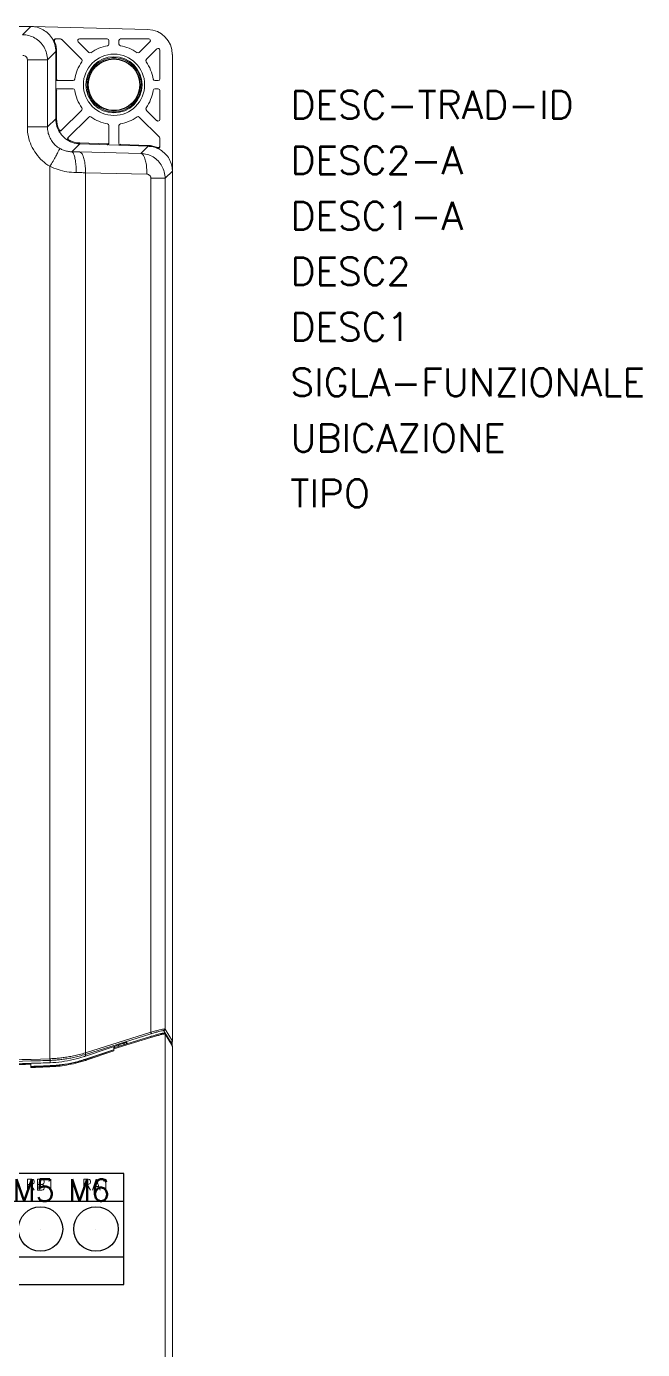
# Model space of a CAD drawing. Extents: x 0 to 142, y -50 to 188.
# Drawn here: x 86.2 to 141.7, y 69.2 to 188.3 of the extents above; entities that cross this region are included whole.
import ezdxf

# ---------------------------------------------------------------- set-up
doc = ezdxf.new("R2010")
doc.units = 0
doc.header["$LTSCALE"] = 4
doc.linetypes.add('DASHED', pattern=[0.75, 0.5, -0.25])
doc.layers.get('0').update_dxf_attribs({"linetype": 'CONTINUOUS'})
for name, color, linetype in [('3308116800_BOTTOM_PLATE_A__BL21', 7, 'CONTINUOUS'), ('3308544900_BODY_A_C_new_vi_BL17', 7, 'CONTINUOUS'), ('3308546700_SUPPORT_OPTION__BL23', 7, 'CONTINUOUS')]:
    doc.layers.add(name, color=color, linetype=linetype)
doc.styles.get("Standard").update_dxf_attribs({"font": 'romans.shx'})

# ---------------------------------------------------------------- blocks, each defined once
blk = doc.blocks.new('3308544900_BODY_A_C_NEW_VI_BL17', base_point=(157.16, 557.32))
at = {"layer": '3308544900_BODY_A_C_new_vi_BL17', "color": 7, "linetype": 'Continuous'}
for p, q in [((92.16, 621.42), (92.16, 620.87)), ((216.66, 621.03), (216.66, 621.26)), ((222.16, 620.77), (222.16, 621.37)), ((92.16, 541.66), (92.16, 524.79)), ((92.9, 540.69), (92.9, 541.55)), ((93.28, 541.53), (93.28, 540.71)), ((93.43, 541.53), (93.43, 540.72)), ((93.46, 541.48), (93.46, 540.72)), ((220.86, 540.72), (220.86, 541.48)), ((220.88, 540.72), (220.88, 541.53)), ((221.04, 540.71), (221.04, 541.53)), ((221.41, 541.55), (221.41, 540.69)), ((222.16, 524.79), (222.16, 541.66)), ((92.9, 524.9), (92.9, 525.76)), ((93.28, 525.74), (93.28, 524.92)), ((93.43, 525.73), (93.43, 524.92)), ((93.46, 525.73), (93.46, 524.97)), ((220.86, 524.97), (220.86, 525.73)), ((220.88, 524.92), (220.88, 525.73)), ((221.04, 524.92), (221.04, 525.74)), ((221.41, 525.76), (221.41, 524.9)), ((220.88, 510.61), (221.04, 510.61)), ((118.46, 493.22), (155.66, 493.22)), ((119.05, 493.66), (119.05, 493.22)), ((125.05, 493.42), (125.05, 493.22)), ((187.66, 493.22), (195.85, 493.22)), ((189.26, 493.22), (189.26, 493.55)), ((195.26, 493.22), (195.26, 493.66))]:
    blk.add_line(p, q, dxfattribs=at)
blk = doc.blocks.new('3308116800_BOTTOM_PLATE_A__BL21', base_point=(157.16, 618.22))
at = {"layer": '3308116800_BOTTOM_PLATE_A__BL21', "color": 7, "linetype": 'Continuous'}
blk.add_circle((215.16, 736.22), 3.1, dxfattribs=at)
blk = doc.blocks.new('3308546700_SUPPORT_OPTION__BL23', base_point=(215.76, 620.9))
at = {"layer": '3308546700_SUPPORT_OPTION__BL23', "color": 7, "linetype": 'Continuous'}
for p, q in [((215.75, 620.75), (215.75, 620.94)), ((216.36, 621.15), (216.36, 620.94))]:
    blk.add_line(p, q, dxfattribs=at)
at = {"layer": '3308546700_SUPPORT_OPTION__BL23', "color": 7, "linetype": 'Continuous', "start_tangent": (0.894369, -0.44733), "end_tangent": (0.894078, -0.447912)}
blk.add_spline([(215.16, 620.71), (215.27, 620.65)], degree=3, dxfattribs=at)

msp = doc.modelspace()

# ---------------------------------------------------------------- linework, layer by layer
at = {"color": 7, "linetype": 'Continuous', "lineweight": 0}
for p, q in [((86.63, 188.3), (14.62, 188.3)), ((85.88, 187.56), (86.63, 188.3)), ((86.74, 188.3), (97.18, 188.03)), ((88.82, 187.18), (89.3, 187.18)), ((91.22, 185.33), (89.41, 187.14)), ((93.52, 187.18), (91, 187.18)), ((97.25, 187.18), (94.72, 187.18)), ((88.13, 185.31), (88.88, 186.06)), ((88.68, 186.97), (88.76, 186.97)), ((88.88, 186.06), (88.88, 179.98)), ((88.88, 186.05), (88.95, 186.05)), ((88.95, 186.05), (88.95, 183.58)), ((90.89, 186.92), (91.85, 185.96)), ((93.67, 186.72), (93.67, 187.03)), ((94.57, 187.03), (94.57, 186.72)), ((96.4, 185.96), (97.36, 186.92)), ((97.99, 186.29), (97.03, 185.33)), ((98.25, 183.58), (98.25, 186.18)), ((86.32, 179.26), (86.32, 185.31)), ((88.13, 185.31), (86.32, 185.31)), ((88.13, 179.25), (88.13, 185.31)), ((99.38, 175.26), (99.38, 185.78)), ((88.88, 183.58), (88.95, 183.58)), ((88.88, 182.53), (88.95, 182.53)), ((88.95, 182.53), (88.95, 179.98)), ((89.03, 183.43), (90.45, 183.43)), ((90.45, 182.68), (89.03, 182.68)), ((97.8, 183.43), (98.1, 183.43)), ((98.1, 182.68), (97.8, 182.68)), ((98.25, 179.93), (98.25, 182.53)), ((88.13, 179.25), (88.88, 179.98)), ((88.88, 179.98), (88.95, 179.98)), ((89.36, 178.92), (91.22, 180.78)), ((91.85, 180.15), (89.97, 178.26)), ((98.21, 178.34), (96.4, 180.15)), ((97.03, 180.78), (97.99, 179.82)), ((86.32, 179.26), (88.13, 179.26)), ((89.12, 178.96), (89.18, 179.02)), ((93.67, 177.79), (93.67, 179.39)), ((94.57, 179.39), (94.57, 177.75)), ((90, 178.03), (90.06, 178.08)), ((90.31, 177.02), (91.05, 177.73)), ((91.05, 177.73), (91.05, 177.81)), ((91.05, 177.81), (93.52, 177.72)), ((91.05, 177.73), (97.2, 177.51)), ((93.52, 177.64), (93.52, 177.72)), ((94.72, 177.6), (94.72, 177.68)), ((94.72, 177.68), (97.2, 177.59)), ((97.2, 177.59), (97.2, 177.51)), ((98.25, 178.23), (98.25, 177.46)), ((96.54, 176.87), (91.02, 177)), ((97.2, 177.51), (96.54, 176.87)), ((98.04, 177.4), (98.04, 177.32)), ((88.35, 175.71), (88.35, 95.34)), ((99.38, 175.27), (98.72, 174.63)), ((99.38, 96.91), (99.38, 175.27)), ((91.55, 95.88), (91.55, 175.13)), ((97.08, 175), (91.55, 175.13)), ((97.44, 174.63), (97.44, 97.72)), ((98.72, 174.63), (97.44, 174.63)), ((98.72, 174.63), (98.72, 98.01)), ((91.55, 95.88), (97.44, 97.72)), ((98.62, 97.86), (99.27, 96.77)), ((98.72, 98.01), (99.38, 96.91)), ((91.54, 95.73), (97.44, 97.58)), ((91.54, 95.58), (95.28, 96.83)), ((97.42, 97.34), (94.12, 96.31)), ((97.44, 97.26), (94.12, 96.22)), ((95.28, 96.83), (95.28, 96.67)), ((98.71, 97.59), (98.71, 97.6)), ((98.73, 97.56), (98.71, 97.59)), ((99.38, 96.46), (98.72, 97.56)), ((98.72, 97.56), (98.72, 39.46)), ((99.27, 96.77), (99.21, 96.75)), ((94.09, 96.15), (91.54, 95.3)), ((91.54, 95.73), (91.54, 95.58)), ((91.55, 95.27), (94.1, 96.14)), ((91.6, 95.2), (94.12, 96.06)), ((94.12, 96.06), (94.12, 96.44)), ((99.38, 37.13), (99.38, 96.46)), ((86.62, 94.55), (86.62, 94.92)), ((88.36, 94.98), (88.36, 95.19)), ((88.36, 94.72), (88.36, 94.69))]:
    msp.add_line(p, q, dxfattribs=at)
for p, q in [((95, 85), (65, 85)), ((95, 75), (95, 85)), ((65, 82.5), (95, 82.5)), ((65, 77.5), (95, 77.5)), ((65, 75), (95, 75))]:
    msp.add_line(p, q)
for points in [[(97.74, 97.44), (97.66, 97.41), (97.57, 97.38), (97.48, 97.36), (97.42, 97.34)], [(98.38, 97.6), (98.33, 97.59), (98.28, 97.58), (98.23, 97.57), (98.17, 97.55), (98.11, 97.54), (98.04, 97.52), (97.97, 97.5), (97.9, 97.48), (97.82, 97.46), (97.74, 97.44)], [(98.49, 97.63), (98.46, 97.62), (98.42, 97.61), (98.38, 97.6)], [(98.71, 97.6), (98.7, 97.6), (98.68, 97.62), (98.66, 97.63), (98.64, 97.64), (98.62, 97.64), (98.6, 97.64), (98.58, 97.64), (98.55, 97.64), (98.52, 97.63), (98.49, 97.63)]]:
    msp.add_lwpolyline(points, dxfattribs=at)
for radius in [2.76, 2.53]:
    msp.add_circle((94.12, 183.05), radius, dxfattribs=at)
at = {"color": 7, "linetype": 'DASHED', "lineweight": 0}
msp.add_circle((94.12, 183.05), 2.33, dxfattribs=at)
for centre in [(87.5, 80), (92.5, 80)]:
    msp.add_circle(centre, 2)
at = {"color": 7, "linetype": 'Continuous', "lineweight": 0}
for centre, radius, start, end in [((89.3, 187.03), 0.15, 45, 90), ((91, 187.03), 0.15, 90, 225), ((93.52, 187.03), 0.15, 0, 90), ((94.72, 187.03), 0.15, 90, 180), ((97.12, 185.78), 2.25, 0, 88.5), ((97.25, 187.03), 0.15, 315, 90), ((91.96, 186.07), 0.15, 225, 305.6993), ((94.12, 183.05), 3.56, 99.3007, 125.6993), ((93.52, 186.72), 0.15, 279.3007, 0), ((94.72, 186.72), 0.15, 180, 260.6993), ((94.12, 183.05), 3.56, 54.3007, 80.6993), ((96.29, 186.07), 0.15, 234.3007, 315), ((98.1, 186.18), 0.15, 0, 135), ((94.12, 183.05), 3.56, 144.3007, 171.8703), ((91.11, 185.22), 0.15, 324.3007, 45), ((97.14, 185.22), 0.15, 135, 215.6993), ((94.12, 183.05), 3.56, 8.1297, 35.6993), ((90.45, 183.58), 0.15, 270, 351.8703), ((97.8, 183.58), 0.15, 188.1297, 270), ((98.1, 183.58), 0.15, 270, 0), ((90.45, 182.53), 0.15, 8.1297, 90), ((94.12, 183.05), 3.56, 188.1297, 215.6993), ((94.12, 183.05), 3.56, 324.3007, 351.8703), ((97.8, 182.53), 0.15, 90, 171.8703), ((98.1, 182.53), 0.15, 0, 90), ((91.12, 179.98), 2.17, 180, 206.1065), ((91.11, 180.89), 0.15, 315, 35.6993), ((91.96, 180.04), 0.15, 54.3007, 135), ((94.12, 183.05), 3.56, 234.3007, 260.6993), ((94.12, 183.05), 3.56, 279.3007, 305.6993), ((96.29, 180.04), 0.15, 45, 125.6993), ((97.14, 180.89), 0.15, 144.3007, 225), ((98.1, 179.93), 0.15, 225, 0), ((93.52, 179.39), 0.15, 0, 80.6993), ((94.72, 179.39), 0.15, 99.3007, 180), ((91.12, 179.98), 2.17, 240.6525, 268), ((98.1, 178.23), 0.15, 0, 45)]:
    msp.add_arc(centre, radius, start, end, dxfattribs=at)
for points, start_tangent, end_tangent in [([(86.63, 188.3), (86.96, 188.28)], (1, 0), (0.988995, -0.147952)), ([(86.96, 188.28), (87.21, 188.23), (87.75, 188), (88.22, 187.65), (88.57, 187.18), (88.8, 186.64), (88.85, 186.39)], (0.988995, -0.147952), (0.147952, -0.988995)), ([(85.88, 187.56), (86.46, 187.48), (87, 187.26), (87.47, 186.9), (87.83, 186.43), (88.05, 185.89), (88.13, 185.31)], (1, -0.000815), (0.00101, -0.999999)), ([(88.68, 186.97), (88.67, 187.04), (88.69, 187.11), (88.75, 187.16), (88.82, 187.18)], (-0.406457, 0.91367), (1, 0)), ([(88.9, 187.18), (88.82, 187.16), (88.77, 187.11), (88.75, 187.04), (88.75, 187)], (-1, 0), (0.161594, -0.986857)), ([(88.75, 187), (88.76, 186.97)], (0.161594, -0.986857), (0.406457, -0.91367)), ([(88.76, 186.97), (88.9, 186.52)], (0.406457, -0.91367), (0.209274, -0.977857)), ([(88.85, 186.39), (88.88, 186.06)], (0.147952, -0.988995), (0, -1)), ([(88.9, 186.52), (88.94, 186.29)], (0.209274, -0.977857), (0.106169, -0.994348)), ([(88.94, 186.29), (88.95, 186.05)], (0.106169, -0.994348), (0, -1)), ([(86.32, 185.31), (86.29, 185.46), (86.2, 185.58), (86.07, 185.66), (85.92, 185.68)], (0.000071, 1), (-0.99882, -0.04856)), ([(94.12, 185.49), (93.37, 185.37), (92.7, 185.02), (92.16, 184.48), (91.81, 183.81), (91.69, 183.05), (91.81, 182.3), (92.16, 181.62), (92.7, 181.09), (93.37, 180.74), (94.12, 180.62)], (-1, -0.000686), (1, -0.000686)), ([(94.12, 180.62), (94.88, 180.74), (95.56, 181.08), (96.1, 181.62), (96.44, 182.3), (96.56, 183.05), (96.44, 183.81), (96.1, 184.48), (95.56, 185.02), (94.88, 185.37), (94.12, 185.49)], (1, -0.000686), (-1, -0.000686)), ([(89.03, 183.43), (88.95, 183.45), (88.9, 183.5), (88.88, 183.58)], (-1, 0), (0, 1)), ([(88.95, 183.58), (88.97, 183.5), (89.03, 183.45), (89.06, 183.43)], (0, -1), (0.963585, -0.267401)), ([(88.88, 182.53), (88.9, 182.6), (88.95, 182.66), (89.03, 182.68)], (0, 1), (1, 0)), ([(88.96, 182.57), (88.95, 182.53)], (-0.267543, -0.963546), (0, -1)), ([(88.88, 179.98), (88.98, 179.3), (89.29, 178.68), (89.76, 178.18), (90.37, 177.86), (91.05, 177.73)], (0, -1), (0.999391, -0.034899)), ([(88.35, 175.71), (87.67, 176.21), (87.1, 176.85), (86.67, 177.59), (86.41, 178.4), (86.32, 179.26)], (-0.862956, 0.50528), (0.000117, 1)), ([(89.24, 177.32), (88.86, 177.59), (88.55, 177.94), (88.32, 178.35), (88.18, 178.79), (88.13, 179.25)], (-0.863329, 0.504641), (0.001009, 0.999999)), ([(89.36, 178.92), (89.3, 178.89), (89.23, 178.88), (89.16, 178.91), (89.13, 178.94)], (-0.707107, -0.707107), (-0.61776, 0.786366)), ([(89.18, 179.02), (89.22, 178.97), (89.28, 178.94), (89.35, 178.94), (89.39, 178.96)], (0.440041, -0.897978), (0.861383, 0.507956)), ([(89.97, 178.05), (89.94, 178.09), (89.93, 178.18), (89.97, 178.26)], (-0.716191, 0.697904), (0.707107, 0.707107)), ([(90.03, 178.32), (89.99, 178.24), (90, 178.15), (90.02, 178.11)], (-0.707107, -0.707107), (0.671584, -0.740929)), ([(90.02, 178.11), (90.06, 178.08)], (0.671584, -0.740929), (0.871663, -0.490105)), ([(93.52, 177.72), (93.6, 177.74), (93.65, 177.79), (93.67, 177.83)], (0.999391, -0.034899), (0.273559, 0.961855)), ([(93.67, 177.79), (93.65, 177.72), (93.6, 177.66), (93.52, 177.64)], (0, -1), (-0.999391, 0.034899)), ([(94.72, 177.6), (94.65, 177.62), (94.59, 177.68), (94.57, 177.75)], (-0.999391, 0.034899), (0, 1)), ([(94.68, 177.69), (94.72, 177.68)], (0.955523, -0.294917), (0.999391, -0.034899)), ([(97.2, 177.59), (97.42, 177.57)], (0.999391, -0.034899), (0.991253, -0.131978)), ([(97.42, 177.57), (97.63, 177.53)], (0.991253, -0.131978), (0.974073, -0.226236)), ([(88.35, 175.71), (88.63, 176.18), (88.88, 176.62), (89.07, 176.98), (89.2, 177.22), (89.24, 177.32)], (0.505612, 0.862761), (-0.05174, 0.998661)), ([(90.31, 177.02), (89.93, 177.06), (89.57, 177.16), (89.24, 177.32)], (-0.99984, 0.017864), (-0.863415, 0.504494)), ([(90.7, 175.15), (90.7, 175.71), (90.65, 176.22), (90.56, 176.63), (90.45, 176.91), (90.31, 177.02)], (0.024512, 0.9997), (-0.985156, 0.171662)), ([(91.02, 177), (90.67, 177.01), (90.31, 177.02)], (-0.999733, 0.023127), (-0.999659, 0.026098)), ([(91.55, 175.13), (91.53, 175.69), (91.46, 176.2), (91.35, 176.62), (91.19, 176.89), (91.02, 177)], (0.020765, 0.999784), (-0.9905, 0.137512)), ([(97.08, 175), (97.06, 175.57), (96.99, 176.08), (96.87, 176.49), (96.72, 176.76), (96.54, 176.87)], (0.020765, 0.999784), (-0.9905, 0.137513)), ([(96.54, 176.87), (97.11, 176.78), (97.64, 176.55), (98.09, 176.19), (98.43, 175.73), (98.64, 175.2), (98.72, 174.63)], (0.999426, -0.033877), (0.00097, -1)), ([(97.2, 177.51), (97.53, 177.48)], (0.999391, -0.034899), (0.983846, -0.179016)), ([(97.53, 177.48), (97.77, 177.42), (98.3, 177.19), (98.74, 176.83), (99.09, 176.37), (99.3, 175.84), (99.35, 175.59)], (0.983846, -0.179016), (0.144571, -0.989494)), ([(97.63, 177.53), (98.04, 177.4)], (0.974073, -0.226236), (0.91367, -0.406457)), ([(98.04, 177.4), (98.11, 177.39), (98.18, 177.41), (98.23, 177.46), (98.25, 177.5)], (0.91367, -0.406457), (0.253358, 0.967373)), ([(98.25, 177.46), (98.23, 177.39), (98.18, 177.33), (98.11, 177.31), (98.04, 177.32)], (0, -1), (-0.91367, 0.406457)), ([(90.7, 175.15), (89.88, 175.22), (89.09, 175.41), (88.35, 175.71)], (-0.999765, 0.021694), (-0.89833, 0.439321)), ([(99.35, 175.59), (99.38, 175.27)], (0.144571, -0.989494), (0, -1)), ([(91.55, 175.13), (91.13, 175.14), (90.7, 175.15)], (-0.999814, 0.019274), (-0.999763, 0.02175)), ([(97.08, 175), (97.17, 174.99), (97.26, 174.95), (97.34, 174.89), (97.39, 174.81), (97.43, 174.73), (97.44, 174.63)], (0.999734, -0.023049), (-0.000159, -1)), ([(97.44, 97.72), (97.87, 97.84), (98.23, 97.93), (98.49, 97.99), (98.66, 98.01), (98.72, 98.01)], (0.960969, 0.276656), (0.545568, -0.838066)), ([(97.44, 97.58), (97.83, 97.7), (98.16, 97.79), (98.41, 97.85)], (0.954369, 0.29863), (0.984296, 0.176528)), ([(97.44, 97.72), (97.46, 97.66), (97.46, 97.61), (97.44, 97.58)], (0.270458, -0.962732), (-0.864477, -0.502672)), ([(98.41, 97.85), (98.56, 97.87), (98.62, 97.86)], (0.984296, 0.176528), (0.512498, -0.858688)), ([(98.72, 98.01), (98.71, 97.95), (98.67, 97.9), (98.62, 97.86)], (-0.002029, -0.999998), (-0.947477, -0.319823)), ([(97.44, 97.26), (97.43, 97.3), (97.4, 97.33)], (-0.270454, 0.962733), (-0.922024, -0.387133)), ([(97.66, 97.32), (97.44, 97.26)], (-0.960117, -0.279597), (-0.95772, -0.287703)), ([(98.36, 97.51), (98.21, 97.47), (97.86, 97.38), (97.66, 97.32)], (-0.973293, -0.229568), (-0.960117, -0.279597)), ([(98.58, 97.55), (98.48, 97.54), (98.36, 97.51)], (-0.988352, -0.152186), (-0.973293, -0.229568)), ([(98.72, 97.56), (98.65, 97.56), (98.58, 97.55)], (-0.52745, 0.849586), (-0.988352, -0.152186)), ([(99.38, 96.91), (99.36, 96.85), (99.33, 96.8), (99.27, 96.77)], (0, -1), (-0.947784, -0.318914)), ([(29.4, 95.34), (42.78, 94.99), (58.82, 94.85), (74.88, 94.99), (88.35, 95.34)], (0.999431, -0.033725), (0.999431, 0.033725)), ([(88.35, 95.34), (88.72, 95.36), (89.11, 95.39), (89.53, 95.44), (89.99, 95.51), (90.48, 95.6), (91, 95.72), (91.55, 95.88)], (0.999467, 0.032643), (0.955322, 0.295566)), ([(88.35, 95.34), (88.36, 95.27), (88.36, 95.19)], (0.065776, -0.997834), (-0.016333, -0.999867)), ([(88.36, 95.19), (88.72, 95.21), (89.11, 95.24), (89.54, 95.29), (89.99, 95.36), (90.48, 95.45), (90.99, 95.58), (91.54, 95.73)], (0.999431, 0.033726), (0.954281, 0.298911)), ([(88.36, 94.98), (89.41, 95.07), (90.45, 95.26), (91.46, 95.55)], (0.999318, 0.03693), (0.948297, 0.317384)), ([(91.46, 95.55), (91.49, 95.56), (91.51, 95.57), (91.54, 95.58)], (0.948297, 0.317384), (0.947783, 0.318916)), ([(91.55, 95.88), (91.56, 95.81), (91.56, 95.76), (91.54, 95.73)], (0.239597, -0.970872), (-0.874584, -0.484874)), ([(29.39, 95.19), (42.77, 94.84), (58.82, 94.7), (74.88, 94.84), (86.62, 95.14)], (0.999431, -0.03374), (0.999496, 0.031744)), ([(86.62, 94.92), (79.31, 94.71), (70.5, 94.55), (60.92, 94.48), (51.3, 94.51), (42.35, 94.63), (34.8, 94.81), (29.4, 94.97)], (-0.999496, -0.031742), (-0.999431, 0.033718)), ([(86.62, 94.84), (79.31, 94.64), (70.51, 94.48), (60.94, 94.4), (51.32, 94.43), (42.38, 94.56), (34.82, 94.73), (29.4, 94.9)], (-0.999496, -0.031733), (-0.999432, 0.033712)), ([(85.87, 94.9), (86.29, 94.91)], (0.999455, 0.033018), (0.999438, 0.033525)), ([(86.29, 94.91), (86.7, 94.93)], (0.999438, 0.033525), (0.999421, 0.034032)), ([(86.62, 95.14), (88.36, 95.19)], (0.999496, 0.031744), (0.999431, 0.03374)), ([(88.36, 94.72), (87.78, 94.69), (87.2, 94.67), (86.62, 94.65)], (-0.999343, -0.036236), (-0.999418, -0.034101)), ([(86.62, 94.55), (87.49, 94.58), (88.35, 94.62)], (0.999415, 0.034208), (0.999339, 0.036341)), ([(86.62, 94.63), (87.49, 94.66), (88.36, 94.69)], (0.999414, 0.034218), (0.999339, 0.036361)), ([(86.7, 94.93), (88.36, 94.98)], (0.999421, 0.034032), (0.99935, 0.03606)), ([(88.35, 94.62), (89.08, 94.66), (89.85, 94.77), (90.68, 94.94), (91.55, 95.19)], (0.999389, 0.03494), (0.949483, 0.313817)), ([(88.36, 94.69), (88.36, 94.65), (88.35, 94.62)], (-0.996662, -0.081633), (-0.080604, -0.996746)), ([(91.54, 95.3), (90.5, 95), (89.44, 94.81), (88.36, 94.72)], (-0.947784, -0.318914), (-0.999343, -0.036236)), ([(88.36, 94.69), (89.07, 94.74), (89.83, 94.84), (90.64, 95.01), (91.5, 95.26)], (0.999338, 0.036369), (0.948851, 0.315725)), ([(91.5, 95.26), (91.55, 95.27)], (0.948849, 0.315731), (0.947425, 0.319978)), ([(91.5, 95.26), (91.53, 95.23), (91.54, 95.21)], (0.952578, 0.304295), (0.377267, -0.926105)), ([(91.54, 95.21), (91.55, 95.19)], (0.377267, -0.926105), (0.286244, -0.958157)), ([(91.55, 95.27), (91.58, 95.24), (91.6, 95.2)], (0.95121, 0.308544), (0.290172, -0.956974)), ([(91.55, 95.19), (91.6, 95.2)], (0.948851, 0.315724), (0.947427, 0.319971))]:
    msp.add_spline(points, degree=3, dxfattribs=dict(at, start_tangent=start_tangent, end_tangent=end_tangent))

# ---------------------------------------------------------------- block references
at = {"color": 7, "lineweight": 0, "xscale": 0.75, "yscale": 0.75, "zscale": 0.75}
for name, p in [('3308116800_BOTTOM_PLATE_A__BL21', (50.62, 94.55)), ('3308544900_BODY_A_C_NEW_VI_BL17', (50.62, 48.88)), ('3308546700_SUPPORT_OPTION__BL23', (94.57, 96.56))]:
    msp.add_blockref(name, p, dxfattribs=at)

# ---------------------------------------------------------------- texts
at = {"char_height": 1, "attachment_point": 5}
for s, insert in [('RB1', (87.5, 84)), ('RA1', (92.5, 84))]:
    msp.add_mtext_dynamic_manual_height_columns(s, width=5, gutter_width=1, heights=[2.5], dxfattribs=dict(at, insert=insert))
at = {"color": 3}
for tag, p, flags in [('DESC-TRAD-ID', (110, 180), 8), ('DESC2-A', (110, 175), 8), ('DESC1-A', (110, 170), 8), ('DESC2', (110, 165), 8), ('DESC1', (110, 160), 8), ('SIGLA-FUNZIONALE', (110, 155), 9), ('UBICAZIONE', (110, 150), 8), ('TIPO', (110, 145), 9)]:
    msp.add_attdef(tag, p, '', height=2.5, dxfattribs=dict(at, flags=flags))
at = {"color": 4, "flags": 8}
for tag, p in [('M5', (85, 82.5)), ('M6', (90, 82.5))]:
    msp.add_attdef(tag, p, '', height=2, dxfattribs=at)
at = {"flags": 9}
for tag, p in [('F5', (87.5, 80)), ('F6', (92.5, 80))]:
    msp.add_attdef(tag, p, '', height=0.00001, dxfattribs=at)

doc.saveas('drawing.dxf')
